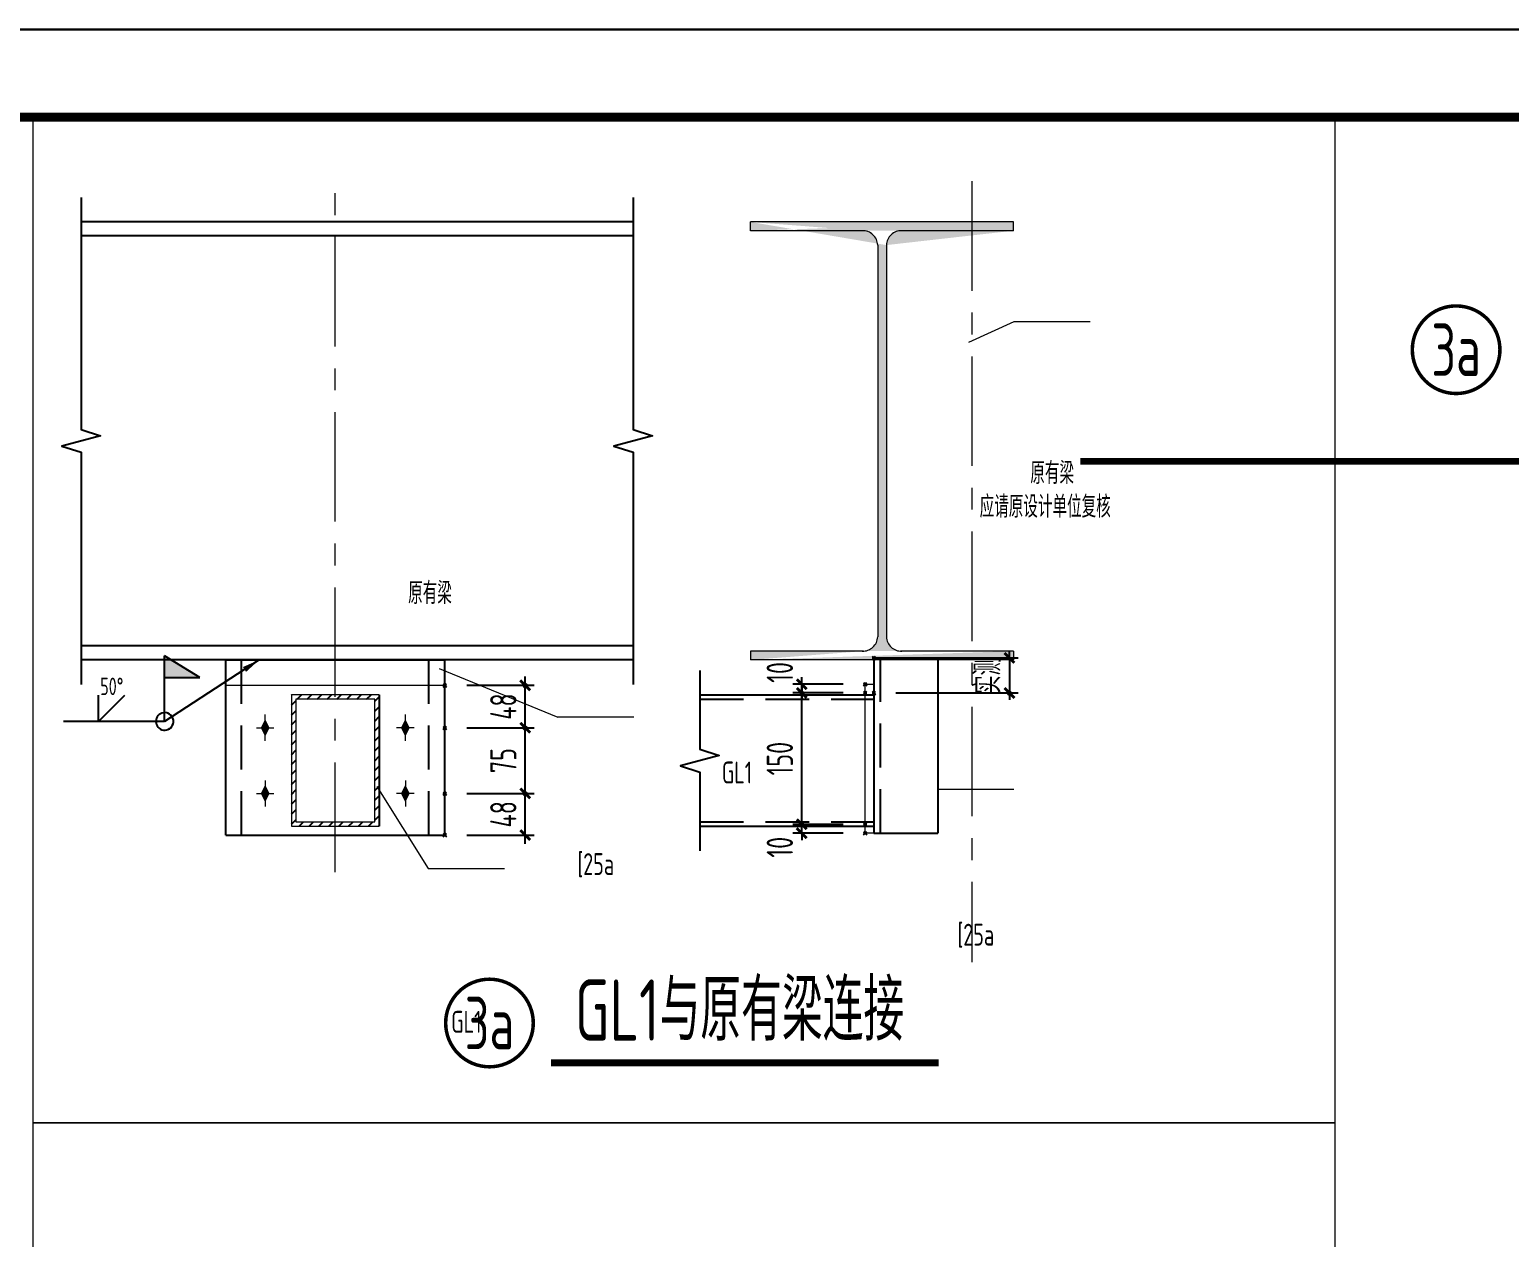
# Model space of a CAD drawing. Extents: x 498328 to 716449, y -893371 to -467753.
# Drawn here: x 581325 to 598214, y -705520 to -691730 of the extents above; entities that cross this region are included whole.
import ezdxf
from ezdxf.enums import TextEntityAlignment as Align

# ---------------------------------------------------------------- set-up
doc = ezdxf.new("R2010")
doc.units = 0
doc.header["$LTSCALE"] = 1000
doc.header["$PDMODE"] = 35
doc.header["$PDSIZE"] = 20
for name, pattern in [('CENTER', [2, 1.25, -0.25, 0.25, -0.25]), ('Continuous-STLayerSet-Bolt', [0]), ('Continuous-STNodeDetDraw-DimText', [0]), ('DASHED', [0.75, 0.5, -0.25])]:
    doc.linetypes.add(name, pattern=pattern)
doc.layers.get('0').update_dxf_attribs({"linetype": 'CONTINUOUS'})
for name, color, linetype in [('1轮廓实线层', 7, 'CONTINUOUS'), ('AXIS', 251, 'CENTER'), ('DIM', 3, 'CONTINUOUS'), ('HATCH', 252, 'CONTINUOUS'), ('PUB_TEXT', 7, 'CONTINUOUS'), ('PUB_TITLE', 4, 'CONTINUOUS'), ('SD_NAME_TOPC', 7, 'CONTINUOUS'), ('STXT_HF', 7, 'CONTINUOUS'), ('STXT_XG_END_THIN', 2, 'CONTINUOUS'), ('STXT_XG_THIN', 2, 'CONTINUOUS'), ('STXT_XG_TNDSH', 6, 'DASHED'), ('THIN', 7, 'CONTINUOUS'), ('焊缝', 1, 'CONTINUOUS'), ('设备基础', 2, 'CONTINUOUS')]:
    doc.layers.add(name, color=color, linetype=linetype)
doc.layers.add('22', color=7, linetype='CONTINUOUS', plot=False)
doc.layers.add('yichutu', color=7, linetype='CONTINUOUS', true_color=0xffffff, plot=False)
for name, color, linetype, lineweight in [('平立面图螺栓', 1, 'CONTINUOUS', 18), ('详图标注文字', 7, 'CONTINUOUS', 18), ('钢梁', 141, 'CONTINUOUS', 18)]:
    doc.layers.add(name, color=color, linetype=linetype, lineweight=lineweight)
doc.styles.get("Standard").update_dxf_attribs({"font": 'txt', "width": 0.75})
doc.styles.add('StTextStyle', font='yjkeng.shx', dxfattribs={"width": 0.7, "height": 250, "bigfont": 'yjkchn.shx'})
doc.styles.add('TSSD-REIN', font='tssdeng.shx', dxfattribs={"width": 0.7, "bigfont": 'tssdchn.shx'})
doc.styles.add('TSSD_DIMENSION', font='Tssdeng.shx', dxfattribs={"width": 0.7, "bigfont": 'hztxt.shx'})
doc.styles.add('TSSD_LABEL', font='Tssdeng.shx', dxfattribs={"width": 0.7, "bigfont": 'hztxt.shx'})
doc.styles.add('TSSD_NUM', font='Tssdeng.shx', dxfattribs={"width": 0.7, "bigfont": 'hztxt.shx'})
doc.styles.add('TSSD_REIN', font='Tssdeng.shx', dxfattribs={"width": 0.7, "bigfont": 'hztxt.shx'})
doc.dimstyles.get("Standard").update_dxf_attribs({"dimtxt": 0.18, "dimasz": 0.18, "dimexe": 0.18, "dimexo": 0.0625, "dimgap": 0.09, "dimtad": 0, "dimtih": 1, "dimtoh": 1, "dimdec": 4, "dimzin": 0, "dimdsep": 46, "dimtxsty": 'Standard', "dimcen": 0.09, "dimadec": 0, "dimazin": 0, "dimtfac": 1, "dimtdec": 4, "dimtofl": 0, "dimtmove": 0, "dimatfit": 3, "dimfxl": 0, "dimtolj": 1, "dimtzin": 0, "dimarcsym": 0})
doc.dimstyles.new('TSSD_10_100', dxfattribs={"dimtxt": 300, "dimasz": 80, "dimexe": 100, "dimexo": 250, "dimgap": 100, "dimtad": 1, "dimdec": 0, "dimlfac": 0.1, "dimzin": 0, "dimdsep": 46, "dimtxsty": 'TSSD_DIMENSION', "dimblk": 'ARCHTICK', "dimcen": 0, "dimdle": 100, "dimclrt": 7, "dimadec": 0, "dimazin": 0, "dimtfac": 1, "dimtdec": 0, "dimtix": 1, "dimtmove": 2, "dimatfit": 3, "dimldrblk": 'ARCHTICK', "dimfxl": 0, "dimtolj": 1, "dimtzin": 0, "dimarcsym": 0})
doc.dimstyles.new('TSSD_LEADER_STYLE_200.0', dxfattribs={"dimtxt": 0.18, "dimasz": 200, "dimexe": 0.18, "dimexo": 0.0625, "dimgap": 0.09, "dimtad": 0, "dimtih": 1, "dimtoh": 1, "dimdec": 4, "dimzin": 0, "dimdsep": 46, "dimtxsty": 'Standard', "dimcen": 0.09, "dimadec": 0, "dimazin": 0, "dimtfac": 1, "dimtdec": 4, "dimtofl": 0, "dimtmove": 0, "dimatfit": 3, "dimfxl": 0, "dimtolj": 1, "dimtzin": 0, "dimarcsym": 0})

# ---------------------------------------------------------------- blocks, each defined once
blk = doc.blocks.new('500H型钢')
at = {"layer": '1轮廓实线层', "lineweight": 20, "true_color": 0xadadad}
h = blk.add_hatch(dxfattribs=at)
h.set_pattern_fill('ANSI35', color=253)
h.set_pattern_definition([(45, (0, 0), (-0.1767766952966369, 0.1767766952966369), []), (45, (0.176776695, 0), (-0.1767766952966369, 0.1767766952966369), [0.3125, -0.0625, 0, -0.0625])])
edge = h.paths.add_edge_path()
edge.add_arc((1038476.540251041, -465876.1261421063), 16.93525817196926, 1.753324387080424, 92.38720370481751)
edge.add_arc((1038520.394909794, -465876.1261421063), 16.93525817196926, 87.61279630125756, 178.2466756129198)
edge.add_line((1038648.467580418, -465859.2055810696), (1038648.467580418, -465849.2055810696))
edge.add_line((1038348.467580418, -465859.2055810696), (1038348.467580418, -465849.2055810696))
edge.add_line((1038477.245647069, -465859.2055810696), (1038348.467580418, -465859.2055810696))
edge.add_line((1038648.467580418, -465859.2055810696), (1038519.689513766, -465859.2055810696))
edge.add_line((1038648.467580418, -465849.2055810696), (1038348.467580418, -465849.2055810696))
edge.add_line((1038503.467580418, -465875.6079823445), (1038503.467580418, -466322.8031797964))
edge.add_line((1038493.467580418, -465875.6079823403), (1038493.467580418, -466322.8031797964))
edge.add_arc((1038476.540251041, -466322.285020033), 16.93525817196926, 267.6127962952966, 358.2466756124473)
edge.add_arc((1038520.394909794, -466322.285020033), 16.93525817196926, 181.7533243873652, 272.3872036986178)
edge.add_line((1038348.467580418, -466339.2055810696), (1038348.467580418, -466349.2055810696))
edge.add_line((1038648.467580418, -466339.2055810696), (1038648.467580418, -466349.2055810696))
edge.add_line((1038648.467580418, -466349.2055810696), (1038348.467580418, -466349.2055810696))
edge.add_line((1038477.245647071, -466339.2055810696), (1038348.467580418, -466339.2055810696))
edge.add_line((1038648.467580418, -466339.2055810696), (1038519.689513764, -466339.2055810696))
at = {"layer": '1轮廓实线层', "lineweight": 20}
for p, q in [((1038648.467580418, -465849.2055810696), (1038348.467580418, -465849.2055810696)), ((1038348.467580418, -465859.2055810696), (1038348.467580418, -465849.2055810696)), ((1038477.245647069, -465859.2055810696), (1038348.467580418, -465859.2055810696)), ((1038648.467580418, -465859.2055810696), (1038519.689513766, -465859.2055810696)), ((1038648.467580418, -465859.2055810696), (1038648.467580418, -465849.2055810696)), ((1038493.467580418, -465875.6079823403), (1038493.467580418, -466322.8031797964)), ((1038503.467580418, -465875.6079823445), (1038503.467580418, -466322.8031797964)), ((1038477.245647071, -466339.2055810696), (1038348.467580418, -466339.2055810696)), ((1038348.467580418, -466339.2055810696), (1038348.467580418, -466349.2055810696)), ((1038648.467580418, -466349.2055810696), (1038348.467580418, -466349.2055810696)), ((1038648.467580418, -466339.2055810696), (1038519.689513764, -466339.2055810696)), ((1038648.467580418, -466339.2055810696), (1038648.467580418, -466349.2055810696))]:
    blk.add_line(p, q, dxfattribs=at)
for centre, start, end in [((1038476.540251041, -465876.1261421063), 1.753324387080424, 92.38720370481751), ((1038520.394909794, -465876.1261421063), 87.61279630125756, 178.2466756129198), ((1038476.540251041, -466322.285020033), 267.6127962952966, 358.2466756124473), ((1038520.394909794, -466322.285020033), 181.7533243873652, 272.3872036986178)]:
    blk.add_arc(centre, 16.93525817196926, start, end, dxfattribs=at)
blk = doc.blocks.new('_ARCHTICK')
at = {"color": 0, "const_width": 0.4}
blk.add_lwpolyline([(-0.7071067811866669, -0.7071067811866669), (0.7071067811866669, 0.7071067811866669)], dxfattribs=at)
blk = doc.blocks.new('*D342')
at = {"layer": '22', "color": 0, "transparency": 16777216}
for p in [(590960.7441462982, -698904.197295838), (590960.7441462982, -699304.1972959675), (592508.1140054711, -699304.1972959675)]:
    blk.add_point(p, dxfattribs=at)
at = {"layer": 'DIM', "color": 0, "lineweight": -2, "transparency": 16777216}
for p, q in [((592508.1140054711, -698904.197295838), (592508.1140054711, -698824.197295838)), ((591210.7441462982, -698904.197295838), (592608.1140054711, -698904.197295838)), ((592508.1140054711, -698904.197295838), (592508.1140054711, -699304.1972959675)), ((591210.7441462982, -699304.1972959675), (592608.1140054711, -699304.1972959675)), ((592508.1140054711, -699304.1972959675), (592508.1140054711, -699384.1972959675))]:
    blk.add_line(p, q, dxfattribs=at)
at = {"layer": 'DIM', "color": 0, "lineweight": -2, "transparency": 16777216, "xscale": 80, "yscale": 80, "zscale": 80}
for p, rotation in [((592508.1140054711, -698904.197295838), 270), ((592508.1140054711, -699304.1972959675), 90)]:
    blk.add_blockref('_ARCHTICK', p, dxfattribs=dict(at, rotation=rotation))
at = {"layer": 'DIM', "color": 7, "transparency": 16777216, "insert": (592258.1140054712, -699104.1972959026), "char_height": 300, "attachment_point": 5, "rotation": 90, "style": 'TSSD_DIMENSION'}
blk.add_mtext('\\A1;实测', dxfattribs=at)
blk = doc.blocks.new('*D343')
at = {"layer": '22', "color": 0, "transparency": 16777216}
for p in [(590137.3380455542, -699304.1972959675), (590860.7441462982, -699204.1972959675), (590860.7441462982, -699304.1972959675)]:
    blk.add_point(p, dxfattribs=at)
at = {"layer": 'DIM', "color": 0, "lineweight": -2, "transparency": 16777216}
for p, q in [((590137.3380455542, -699204.1972959675), (590137.3380455542, -699124.1972959675)), ((590610.7441462982, -699204.1972959675), (590037.3380455542, -699204.1972959675)), ((590610.7441462982, -699304.1972959675), (590037.3380455542, -699304.1972959675)), ((590137.3380455542, -699204.1972959675), (590137.3380455542, -699304.1972959675)), ((590137.3380455542, -699304.1972959675), (590137.3380455542, -699384.1972959675))]:
    blk.add_line(p, q, dxfattribs=at)
at = {"layer": 'DIM', "color": 0, "lineweight": -2, "transparency": 16777216, "xscale": 80, "yscale": 80, "zscale": 80}
for p, rotation in [((590137.3380455542, -699204.1972959675), 270), ((590137.3380455542, -699304.1972959675), 90)]:
    blk.add_blockref('_ARCHTICK', p, dxfattribs=dict(at, rotation=rotation))
at = {"layer": 'DIM', "color": 7, "transparency": 16777216, "insert": (589887.3380455544, -699069.8769206721), "char_height": 300, "attachment_point": 5, "rotation": 90, "style": 'TSSD_DIMENSION'}
blk.add_mtext('\\A1;10', dxfattribs=at)
blk = doc.blocks.new('*D344')
at = {"layer": '22', "color": 0, "transparency": 16777216}
for p in [(590137.3380455542, -700804.1972958529), (590860.7441462982, -700804.1972958529), (590860.7441462982, -700904.1972958529)]:
    blk.add_point(p, dxfattribs=at)
at = {"layer": 'DIM', "color": 0, "lineweight": -2, "transparency": 16777216}
for p, q in [((590610.7441462982, -700804.1972958529), (590037.3380455542, -700804.1972958529)), ((590137.3380455542, -700804.1972958529), (590137.3380455542, -700724.1972958529)), ((590137.3380455542, -700904.1972958529), (590137.3380455542, -700804.1972958529)), ((590610.7441462982, -700904.1972958529), (590037.3380455542, -700904.1972958529)), ((590137.3380455542, -700904.1972958529), (590137.3380455542, -700984.1972958529))]:
    blk.add_line(p, q, dxfattribs=at)
at = {"layer": 'DIM', "color": 0, "lineweight": -2, "transparency": 16777216, "xscale": 80, "yscale": 80, "zscale": 80}
for p, rotation in [((590137.3380455542, -700804.1972958529), 270), ((590137.3380455542, -700904.1972958529), 90)]:
    blk.add_blockref('_ARCHTICK', p, dxfattribs=dict(at, rotation=rotation))
at = {"layer": 'DIM', "color": 7, "transparency": 16777216, "insert": (589887.3380455544, -701065.3511420067), "char_height": 300, "attachment_point": 5, "rotation": 90, "style": 'TSSD_DIMENSION'}
blk.add_mtext('\\A1;10', dxfattribs=at)
blk = doc.blocks.new('*D345')
at = {"layer": '22', "color": 0, "transparency": 16777216}
for p in [(590137.3380455542, -699304.1972959675), (590860.7441462982, -699304.1972959675), (590860.7441462982, -700804.1972958529)]:
    blk.add_point(p, dxfattribs=at)
at = {"layer": 'DIM', "color": 0, "lineweight": -2, "transparency": 16777216}
for p, q in [((590610.7441462982, -699304.1972959675), (590037.3380455542, -699304.1972959675)), ((590137.3380455542, -700904.1972958529), (590137.3380455542, -699204.1972959675)), ((590610.7441462982, -700804.1972958529), (590037.3380455542, -700804.1972958529))]:
    blk.add_line(p, q, dxfattribs=at)
at = {"layer": 'DIM', "color": 0, "lineweight": -2, "transparency": 16777216, "xscale": 80, "yscale": 80, "zscale": 80}
for p, rotation in [((590137.3380455542, -699304.1972959675), 90), ((590137.3380455542, -700804.1972958529), 270)]:
    blk.add_blockref('_ARCHTICK', p, dxfattribs=dict(at, rotation=rotation))
at = {"layer": 'DIM', "color": 7, "transparency": 16777216, "insert": (589887.3380455544, -700054.1972959101), "char_height": 300, "attachment_point": 5, "rotation": 90, "style": 'TSSD_DIMENSION'}
blk.add_mtext('\\A1;150', dxfattribs=at)
blk = doc.blocks.new('*D346')
at = {"layer": '22', "color": 0, "transparency": 16777216}
for p in [(586063.3407738293, -699216.8399137766), (586981.8410905567, -699216.8399137766), (586063.3407738293, -699701.7354728656)]:
    blk.add_point(p, dxfattribs=at)
at = {"layer": 'DIM', "color": 0, "lineweight": -2, "transparency": 16777216}
for p, q in [((586981.8410905567, -699801.7354728656), (586981.8410905567, -699116.8399137766)), ((586313.3407738293, -699216.8399137766), (587081.8410905567, -699216.8399137766)), ((586313.3407738293, -699701.7354728656), (587081.8410905567, -699701.7354728656))]:
    blk.add_line(p, q, dxfattribs=at)
at = {"layer": 'DIM', "color": 0, "lineweight": -2, "transparency": 16777216, "xscale": 80, "yscale": 80, "zscale": 80}
for p, rotation in [((586981.8410905567, -699216.8399137766), 90), ((586981.8410905567, -699701.7354728656), 270)]:
    blk.add_blockref('_ARCHTICK', p, dxfattribs=dict(at, rotation=rotation))
at = {"layer": 'DIM', "color": 7, "transparency": 16777216, "insert": (586731.8410905568, -699459.287693321), "char_height": 300, "attachment_point": 5, "rotation": 90, "style": 'TSSD_DIMENSION'}
blk.add_mtext('\\A1;48', dxfattribs=at)
blk = doc.blocks.new('*D347')
at = {"layer": '22', "color": 0, "transparency": 16777216}
for p in [(586063.3407738293, -699701.7354728656), (586981.8410905567, -699701.7354728656), (586063.3407738294, -700451.7354728658)]:
    blk.add_point(p, dxfattribs=at)
at = {"layer": 'DIM', "color": 0, "lineweight": -2, "transparency": 16777216}
for p, q in [((586313.3407738293, -699701.7354728656), (587081.8410905567, -699701.7354728656)), ((586981.8410905567, -700551.7354728658), (586981.8410905567, -699601.7354728656)), ((586313.3407738294, -700451.7354728658), (587081.8410905567, -700451.7354728658))]:
    blk.add_line(p, q, dxfattribs=at)
at = {"layer": 'DIM', "color": 0, "lineweight": -2, "transparency": 16777216, "xscale": 80, "yscale": 80, "zscale": 80}
for p, rotation in [((586981.8410905567, -699701.7354728656), 90), ((586981.8410905567, -700451.7354728658), 270)]:
    blk.add_blockref('_ARCHTICK', p, dxfattribs=dict(at, rotation=rotation))
at = {"layer": 'DIM', "color": 7, "transparency": 16777216, "insert": (586731.8410905568, -700076.7354728656), "char_height": 300, "attachment_point": 5, "rotation": 90, "style": 'TSSD_DIMENSION'}
blk.add_mtext('\\A1;75', dxfattribs=at)
blk = doc.blocks.new('*D348')
at = {"layer": '22', "color": 0, "transparency": 16777216}
for p in [(586063.3407738294, -700451.7354728658), (586981.8410905567, -700451.7354728658), (586063.3407738294, -700926.7354729231)]:
    blk.add_point(p, dxfattribs=at)
at = {"layer": 'DIM', "color": 0, "lineweight": -2, "transparency": 16777216}
for p, q in [((586981.8410905567, -701026.7354729231), (586981.8410905567, -700351.7354728658)), ((586313.3407738294, -700451.7354728658), (587081.8410905567, -700451.7354728658)), ((586313.3407738294, -700926.7354729231), (587081.8410905567, -700926.7354729231))]:
    blk.add_line(p, q, dxfattribs=at)
at = {"layer": 'DIM', "color": 0, "lineweight": -2, "transparency": 16777216, "xscale": 80, "yscale": 80, "zscale": 80}
for p, rotation in [((586981.8410905567, -700451.7354728658), 90), ((586981.8410905567, -700926.7354729231), 270)]:
    blk.add_blockref('_ARCHTICK', p, dxfattribs=dict(at, rotation=rotation))
at = {"layer": 'DIM', "color": 7, "transparency": 16777216, "insert": (586731.8410905568, -700689.2354728943), "char_height": 300, "attachment_point": 5, "rotation": 90, "style": 'TSSD_DIMENSION'}
blk.add_mtext('\\A1;48', dxfattribs=at)
blk = doc.blocks.new('_WELD001')
at = {"linetype": 'ByBlock'}
h = blk.add_hatch(color=0, dxfattribs=at)
h.paths.add_polyline_path([(0.8000000000000002, 1), (1e-16, 1.5), (1e-16, 1)])
edge = h.paths.add_edge_path()
edge.add_line((0, 0), (1e-16, 1.5))
at = {"color": 0, "linetype": 'ByBlock'}
for p, q in [((0, 0), (1e-16, 1.5)), ((0.8000000000000002, 1), (1e-16, 1.5)), ((1e-16, 1), (0.8000000000000002, 1))]:
    blk.add_line(p, q, dxfattribs=at)
blk = doc.blocks.new('_WELD0012')
at = {"color": 0, "linetype": 'ByBlock'}
for q in [(1.000000000000028, 1), (0, 1)]:
    blk.add_line((0, 0), q, dxfattribs=at)
blk.add_attdef('A', (0.2397823246825261, 1.464477756922616), '', height=0.8, dxfattribs=at)
blk = doc.blocks.new('yct-841-594-84100-59400-100-1000.0')
at = {"layer": 'yichutu', "color": 7, "true_color": 0xffffff}
blk.add_lwpolyline([(0, 0), (0, 59400), (84100, 59400), (84100, 0)], close=True, dxfattribs=at)
blk = doc.blocks.new('TS_IDX1')
at = {"color": 0, "linetype": 'ByBlock', "const_width": 0.04}
blk.add_lwpolyline([(-0.5, 0, 1), (0.5, 0, 1)], format="xyb", close=True, dxfattribs=at)
at = {"color": 0, "linetype": 'ByBlock', "style": 'TSSD_NUM', "width": 0.7}
blk.add_attdef('A', text='', height=0.6, dxfattribs=at).set_placement((0, 0), align=Align.MIDDLE_CENTER)

msp = doc.modelspace()

# ---------------------------------------------------------------- hatches: boundary and pattern name
at = {"layer": 'HATCH'}
h = msp.add_hatch(dxfattribs=at)
h.set_pattern_fill('METAL', color=256, scale=20, style=0)
h.set_pattern_definition([(45, (-514377.7604595162, 801642.6050921234), (-56.5685424949238, 56.5685424949238), [])])
h.paths.add_polyline_path([(585313.3407738302, -699326.7354729229), (584313.3407738302, -699326.7354729229), (584313.3407738302, -700826.7354729229), (585313.3407738302, -700826.7354729229)])
h.paths.add_polyline_path([(584363.3407738302, -699376.7354729229), (585263.3407738302, -699376.7354729229), (585263.3407738302, -700776.7354729229), (584363.3407738302, -700776.7354729229)], flags=16)

# ---------------------------------------------------------------- linework, layer by layer
at = {"layer": '1轮廓实线层', "color": 4}
msp.add_line((585313.3407738293, -699326.7354729229), (585313.3407738293, -700826.7354729229), dxfattribs=at)
at = {"layer": '1轮廓实线层', "color": 4, "lineweight": 20}
for points in [[(584313.3407738302, -699326.7354729229), (584313.3407738302, -700826.7354729229), (585313.3407738302, -700826.7354729229), (585313.3407738302, -699326.7354729229)], [(584363.3407738302, -699376.7354729229), (584363.3407738302, -700776.7354729229), (585263.3407738302, -700776.7354729229), (585263.3407738302, -699376.7354729229)]]:
    msp.add_lwpolyline(points, close=True, dxfattribs=at)
at = {"layer": 'AXIS', "lineweight": 20}
for p, q in [((584813.3407738302, -701348.4150976276), (584813.3407738302, -693368.4150976276)), ((592077.8365159668, -693461.4150976276), (592077.8365159668, -702377.4150976276))]:
    msp.add_line(p, q, dxfattribs=at)
at = {"layer": 'PUB_TEXT', "lineweight": 15}
for p, q in [((588221.6100045985, -699581.4150976276), (587353.3407738293, -699581.4150976276)), ((591690.7441462982, -700401.8769206721), (592559.0133770674, -700401.8769206721))]:
    msp.add_line(p, q, dxfattribs=at)
at = {"layer": 'PUB_TITLE'}
msp.add_lwpolyline([(526627.3541938299, -751130.4150976276), (610727.3541938299, -751130.4150976276), (610727.3541938299, -691730.4150976276), (526627.3541938299, -691730.4150976276)], close=True, dxfattribs=at)
at = {"layer": 'PUB_TITLE', "const_width": 100}
msp.add_lwpolyline([(529127.3541938299, -750130.4150976276), (609727.3541938299, -750130.4150976276), (609727.3541938299, -692730.4150976276), (529127.3541938299, -692730.4150976276)], close=True, dxfattribs=at)
at = {"layer": 'SD_NAME_TOPC', "const_width": 80}
msp.add_lwpolyline([(587274.392444504, -703528.2738474059), (591699.3400201607, -703528.2738474059)], dxfattribs=at)
at = {"layer": 'STXT_HF'}
msp.add_line((582866.3579726962, -699628.8248153101), (581713.1551393906, -699628.8248153101), dxfattribs=at)
for start, end in [(291.9399128726365, 180), (180, 68.0600871297793)]:
    msp.add_arc((582866.3579726962, -699628.8248153101), 100, start, end, dxfattribs=at)
at = {"layer": 'STXT_XG_END_THIN'}
for p, q in [((583563.3407738297, -698926.7354727935), (586063.3407738297, -698926.7354727935)), ((590960.7441462982, -698904.197295838), (591690.7441462982, -698904.197295838)), ((583563.3407738297, -700926.7354729229), (586063.3407738297, -700926.7354729229)), ((590960.7441462982, -700904.1972959675), (591690.7441462982, -700904.1972959675))]:
    msp.add_line(p, q, dxfattribs=at)
at = {"layer": 'STXT_XG_THIN'}
for p, q in [((588214.6192235937, -693926.7354727935), (581913.0623240657, -693926.7354727935)), ((588214.6192235937, -694086.7354727935), (581913.0623240657, -694086.7354727935)), ((588214.6192235937, -698766.7354727935), (581913.0623240657, -698766.7354727935)), ((588214.6192235937, -698926.7354727935), (581913.0623240657, -698926.7354727935)), ((583563.3407738297, -700926.7354729229), (583563.3407738297, -698926.7354727935)), ((586063.3407738293, -700926.7354729229), (586063.3407738297, -698926.7354727935)), ((590960.7441462982, -698904.197295838), (590960.7441462982, -700904.1972959675)), ((591690.7441462982, -698904.197295838), (591690.7441462982, -700904.1972959675))]:
    msp.add_line(p, q, dxfattribs=at)
at = {"layer": 'STXT_XG_TNDSH'}
for p, q in [((583743.3407738297, -700926.7354729229), (583743.3407738297, -698926.7354727935)), ((585883.3407738297, -700926.7354729229), (585883.3407738297, -698926.7354727935)), ((591030.7441462982, -698904.197295838), (591030.7441462982, -700904.1972959675)), ((588973.428805545, -699376.7354729229), (590960.7441462982, -699376.7354729229)), ((588973.428805545, -700776.7354728079), (590960.7441462982, -700776.7354728079))]:
    msp.add_line(p, q, dxfattribs=at)
at = {"layer": 'THIN'}
for points in [[(581913.0623240657, -693646.7354727935), (581913.0623240657, -696296.7354727935), (582133.0623240657, -696366.7354727935), (581693.0623240657, -696486.7354727935), (581913.0623240657, -696556.7354727935), (581913.0623240657, -699206.7354727935)], [(588214.6192235937, -693646.7354727935), (588214.6192235937, -696296.7354727935), (588434.6192235937, -696366.7354727935), (587994.6192235937, -696486.7354727935), (588214.6192235937, -696556.7354727935), (588214.6192235937, -699206.7354727935)], [(588973.428805545, -699046.7354729229), (588973.428805545, -699946.7354728654), (589193.428805545, -700016.7354728654), (588753.428805545, -700136.7354728654), (588973.428805545, -700206.7354728654), (588973.428805545, -701106.7354728078)]]:
    msp.add_lwpolyline(points, dxfattribs=at)
at = {"layer": '平立面图螺栓', "color": 1, "linetype": 'Continuous-STLayerSet-Bolt', "lineweight": 18}
for p, q in [((583913.3407738302, -699701.7354728656), (584113.3407738302, -699701.7354728656)), ((584013.3407738302, -699851.7354728656), (584013.3407738302, -699551.7354728656)), ((585713.3407738302, -699701.7354728656), (585513.3407738302, -699701.7354728656)), ((585613.3407738302, -699851.7354728656), (585613.3407738302, -699551.7354728656)), ((584013.3407738302, -700301.7354728656), (584013.3407738302, -700601.7354728656)), ((585613.3407738302, -700301.7354728656), (585613.3407738302, -700601.7354728656)), ((583913.3407738302, -700451.7354728656), (584113.3407738302, -700451.7354728656)), ((585713.3407738302, -700451.7354728656), (585513.3407738302, -700451.7354728656))]:
    msp.add_line(p, q, dxfattribs=at)
at = {"layer": '平立面图螺栓', "color": 1}
for points in [[(583963.3407738302, -699701.7354728656), (584013.3407738302, -699601.7354728656), (584013.3407738302, -699801.7354728656), (584063.3407738302, -699701.7354728656)], [(585663.3407738302, -699701.7354728656), (585613.3407738302, -699601.7354728656), (585613.3407738302, -699801.7354728656), (585563.3407738302, -699701.7354728656)], [(583963.3407738302, -700451.7354728656), (584013.3407738302, -700551.7354728656), (584013.3407738302, -700351.7354728656), (584063.3407738302, -700451.7354728656)], [(585663.3407738302, -700451.7354728656), (585613.3407738302, -700551.7354728656), (585613.3407738302, -700351.7354728656), (585563.3407738302, -700451.7354728656)]]:
    msp.add_solid(points, dxfattribs=at)
at = {"layer": '设备基础', "color": 0}
for p, q in [((588973.428805545, -699326.7354729229), (590960.7441462982, -699326.7354729229)), ((588973.428805545, -700826.7354728078), (590960.7441462982, -700826.7354728081))]:
    msp.add_line(p, q, dxfattribs=at)
at = {"layer": '详图标注文字', "color": 7, "linetype": 'Continuous-STNodeDetDraw-DimText', "lineweight": 18}
for p, q in [((592043.2941901603, -695298.8174642975), (592561.5648870161, -695064.1936001796)), ((592561.5648870161, -695064.1936001796), (593429.8341177853, -695064.1936001796)), ((585999.3407738311, -699024.0718184548), (587353.3407738293, -699581.4150976276)), ((585289.3407738293, -700373.4150976276), (585875.2061584446, -701309.4150976276)), ((585875.2061584446, -701309.4150976276), (586743.4753892139, -701309.4150976276))]:
    msp.add_line(p, q, dxfattribs=at)
at = {"layer": '钢梁'}
for points in [[(581367.3696568273, -692730.4150976276), (596223.3696568273, -692730.4150976276), (596223.3696568273, -704210.843430303), (581367.3696568273, -704210.843430303)], [(583563.3407738302, -699216.8399137766), (586063.3407738293, -699216.8399137766), (586063.3407738293, -700926.7354729229), (583563.3407738302, -700926.7354729229)], [(590860.7441462982, -700904.1972959675), (590860.7441462982, -699204.1972959675), (590960.7441462982, -699204.1972959675), (590960.7441462982, -700904.1972959675)], [(581367.3696568273, -704210.843430303), (596223.3696568273, -704210.843430303), (596223.3696568273, -718900.843430303), (581367.3696568273, -718900.843430303)]]:
    msp.add_lwpolyline(points, close=True, dxfattribs=at)

# ---------------------------------------------------------------- block references
at = {"layer": '1轮廓实线层', "lineweight": 20, "xscale": 10, "yscale": 10, "zscale": 10}
msp.add_blockref('500H型钢', (-9793930.469464798, 3964565.320337903), dxfattribs=at)
at = {"layer": 'STXT_HF', "xscale": 500, "yscale": 500, "zscale": 500}
msp.add_blockref('_WELD001', (582866.3579726962, -699628.8248153101), dxfattribs=at)
at = {"layer": 'STXT_HF'}
ref = msp.add_blockref('_WELD0012', (582113.1551393906, -699628.8248153101), dxfattribs=dict(at, xscale=300, yscale=300, zscale=300))
ref.add_attrib('50%%d', '50%%d', dxfattribs={"height": 200, "style": 'TSSD_LABEL', "width": 0.7}).set_placement((582263.1551393906, -699228.8248153101), align=Align.MIDDLE_CENTER)
at = {"layer": 'THIN'}
ref = msp.add_blockref('TS_IDX1', (597605.8612969877, -695385.5022023409), dxfattribs=dict(at, xscale=999.9999800000003, yscale=999.9999800000003, zscale=999.9999800000003))
ref.add_attrib('1', '3a', dxfattribs={"height": 600, "style": 'TSSD_NUM', "width": 0.7}).set_placement((597605.8612969877, -695385.5022023409), align=Align.MIDDLE_CENTER)
ref = msp.add_blockref('TS_IDX1', (586573.5250198359, -703072.3425605703), dxfattribs=dict(at, xscale=999.9999800000003, yscale=999.9999800000003, zscale=999.9999800000003))
ref.add_attrib('1', '3a', dxfattribs={"height": 600, "style": 'TSSD_NUM', "width": 0.7}).set_placement((586573.5250198359, -703072.3425605703), align=Align.MIDDLE_CENTER)
at = {"layer": 'yichutu'}
msp.add_blockref('yct-841-594-84100-59400-100-1000.0', (526627.3541938299, -751130.4150976276), dxfattribs=at)

# ---------------------------------------------------------------- texts
at = {"layer": 'PUB_TEXT', "lineweight": 15, "width": 0.7}
for s, height, style, p in [('GL1', 250, 'TSSD_REIN', (589225.428805545, -700337.438506269)), ('GL1与原有梁连接', 700, 'TSSD-REIN', (587547.392444504, -703274.7534983447))]:
    msp.add_text(s, height=height, dxfattribs=dict(at, style=style)).set_placement(p)
at = {"layer": 'PUB_TEXT', "lineweight": 15, "style": 'TSSD_REIN', "width": 0.7}
for p in [(587787.4753892139, -701457.9444895388), (592124.8787616828, -702263.6207810591)]:
    msp.add_text('[25a', height=250, dxfattribs=at).set_placement(p, align=Align.BOTTOM_CENTER)
at = {"layer": '详图标注文字', "color": 7, "style": 'StTextStyle', "width": 0.7}
for s, p in [('原有梁', (592995.6995024007, -696993.2604714088)), ('应请原设计单位复核', (592916.1323747068, -697377.5675238211)), ('原有梁', (585895.3407738293, -698363.3021172582)), ('GL1', (586309.3407738293, -703258.9302488627))]:
    msp.add_text(s, height=250, dxfattribs=at).set_placement(p, align=Align.BOTTOM_CENTER)

# ---------------------------------------------------------------- dimensions: what is measured, and where the dimension line sits
at = {"layer": 'DIM'}
dim = msp.add_aligned_dim(p1=(590960.7441462982, -698904.197295838), p2=(590960.7441462982, -699304.1972959675), distance=1547.3698591729626, text='实测', dimstyle='TSSD_10_100', dxfattribs=at)
dim.commit()
dim.dimension.update_dxf_attribs({"geometry": '*D342', "text_midpoint": (592258.1140054712, -699104.1972959026)})
for base, p1, p2, angle, picture, middle in [((590137.3380455542, -699304.1972959675), (590860.7441462982, -699204.1972959675), (590860.7441462982, -699304.1972959675), 270, '*D343', (589887.3380455544, -699069.8769206721)), ((590137.3380455542, -700804.1972958529), (590860.7441462982, -700904.1972958529), (590860.7441462982, -700804.1972958529), 90, '*D344', (589887.3380455544, -701065.3511420067))]:
    dim = msp.add_linear_dim(base=base, p1=p1, p2=p2, angle=angle, dimstyle='TSSD_10_100', dxfattribs=at)
    dim.commit()
    dim.dimension.update_dxf_attribs({"geometry": picture, "text_midpoint": middle, "dimtype": 129})
for p1, p2, distance, picture, middle in [((586063.3407738293, -699701.7354728656), (586063.3407738293, -699216.8399137766), -918.5003167274408, '*D346', (586731.8410905568, -699459.287693321)), ((590860.7441462982, -700804.1972958529), (590860.7441462982, -699304.1972959675), 723.4061007439159, '*D345', (589887.3380455544, -700054.1972959101)), ((586063.3407738294, -700451.7354728658), (586063.3407738293, -699701.7354728656), -918.5003167274409, '*D347', (586731.8410905568, -700076.7354728656)), ((586063.3407738294, -700926.7354729231), (586063.3407738294, -700451.7354728658), -918.5003167273244, '*D348', (586731.8410905568, -700689.2354728943))]:
    dim = msp.add_aligned_dim(p1=p1, p2=p2, distance=distance, dimstyle='TSSD_10_100', dxfattribs=at)
    dim.commit()
    dim.dimension.update_dxf_attribs({"geometry": picture, "text_midpoint": middle})

# ---------------------------------------------------------------- leaders
at = {"layer": 'STXT_HF'}
msp.add_leader([(583945.3407738293, -698926.7354727935), (582866.3579726962, -699628.8248153101)], dimstyle='TSSD_LEADER_STYLE_200.0', dxfattribs=at)
at = {"layer": '焊缝', "color": 7, "true_color": 0xffffff, "annotation_type": 0, "has_hookline": 1, "hookline_direction": 1, "text_width": 9248.75}
msp.add_leader([(617185.088479965, -699686.5543380396), (611128.6652976488, -696663.2168153446), (602575.7809572937, -696662.1608918741)], dimstyle='Standard', override={"dimasz": 2000, "dimgap": 10, "dimtad": 1, "dimclrd": 1, "dimlwd": 90, "dimarcsym": 2}, dxfattribs=at)

doc.saveas('drawing.dxf')
